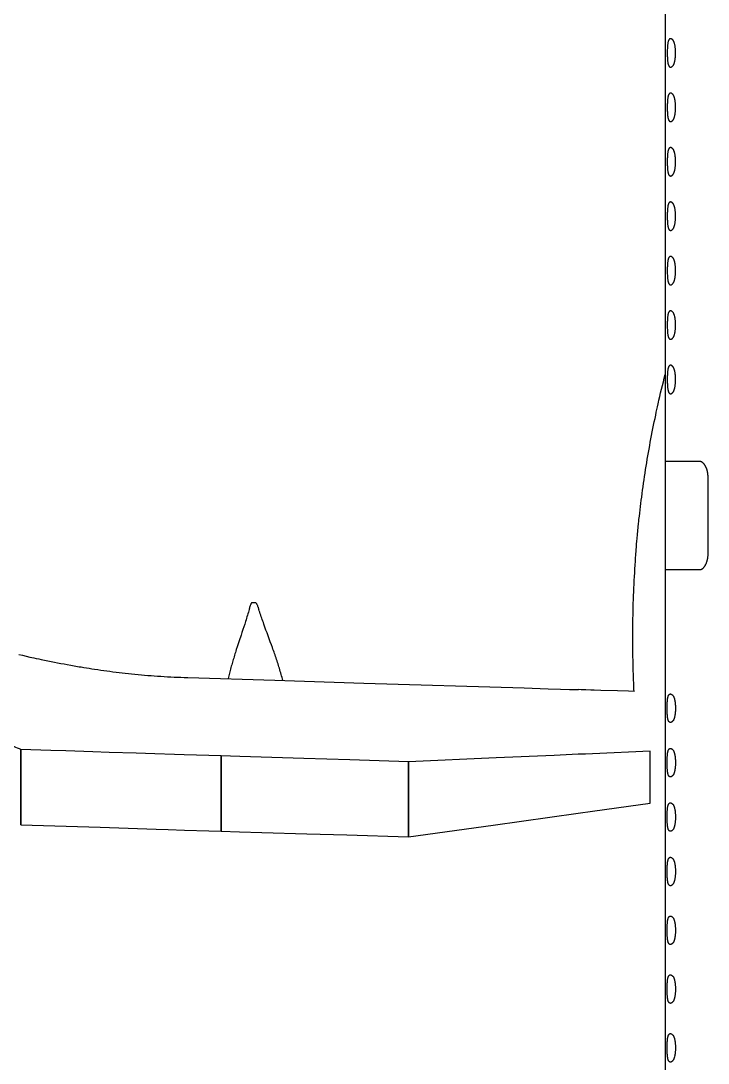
# Model space of a CAD drawing. Header units: millimetres. Extents: x -1718 to 143559, y -78490 to 15626.
# Drawn here: x 100681 to 108699, y -46953 to -34789 of the extents above; entities that cross this region are included whole.
import ezdxf

# ---------------------------------------------------------------- set-up
doc = ezdxf.new("R2010")
doc.units = ezdxf.units.MM
doc.header["$MEASUREMENT"] = 0
doc.layers.get('0').update_dxf_attribs({"linetype": 'CONTINUOUS'})

msp = doc.modelspace()

# ---------------------------------------------------------------- linework, layer by layer
at = {"color": 7, "ltscale": 0.03937}
for p, q in [((108198, -34121), (108198, -61865)), ((108308, -39931), (108198, -39931)), ((108599, -39931), (108308, -39931)), ((108699, -41003), (108699, -40121)), ((108198, -41193), (108308, -41193)), ((108308, -41193), (108599, -41193)), ((103382, -41575), (103413, -41575)), ((103018, -43368), (103018, -44245)), ((103018, -44245), (103018, -43368)), ((105203, -43435), (105203, -44313)), ((105203, -44313), (105203, -43435))]:
    msp.add_line(p, q, dxfattribs=at)
at = {"color": 7, "ltscale": 0.002412}
msp.add_line((103099, -42466), (103098, -42468), dxfattribs=at)
at = {"color": 7, "ltscale": 3.17045e-05}
msp.add_line((103099, -42466), (103099, -42465), dxfattribs=at)
at = {"color": 7, "ltscale": 0.002184}
msp.add_line((100683, -43291), (100683, -43293), dxfattribs=at)
at = {"color": 7, "ltscale": 0.03937}
for points in [[(108308, -35057), (108307, -35053), (108306, -35051), (108305, -35048), (108304, -35044), (108303, -35041), (108302, -35038), (108300, -35034), (108299, -35030), (108297, -35027), (108296, -35026), (108296, -35024), (108295, -35023), (108294, -35021), (108293, -35020), (108292, -35018), (108289, -35015), (108288, -35014), (108287, -35012), (108285, -35011), (108284, -35009), (108282, -35007), (108280, -35005), (108278, -35004), (108277, -35002), (108274, -35001), (108273, -35000), (108272, -35000), (108271, -34999), (108270, -34999), (108269, -34998), (108267, -34997), (108266, -34997), (108264, -34997), (108263, -34997), (108261, -34997), (108259, -34997), (108258, -34997), (108256, -34997), (108255, -34998), (108253, -34999), (108252, -34999), (108250, -35000), (108249, -35002), (108247, -35003), (108246, -35004), (108244, -35006), (108243, -35008), (108242, -35009), (108241, -35010), (108241, -35011), (108240, -35013), (108238, -35016), (108238, -35017), (108237, -35019), (108236, -35021), (108235, -35022), (108234, -35024), (108234, -35026), (108233, -35028), (108232, -35031), (108231, -35035), (108230, -35040), (108230, -35043), (108229, -35046), (108229, -35049), (108228, -35053), (108227, -35060), (108226, -35067), (108225, -35075), (108225, -35082), (108224, -35090), (108224, -35095), (108223, -35101), (108223, -35107), (108223, -35113), (108222, -35126), (108222, -35138), (108222, -35151), (108222, -35163)], [(108319, -35163), (108319, -35154), (108319, -35145), (108319, -35137), (108318, -35128), (108318, -35119), (108317, -35111), (108316, -35103), (108315, -35095), (108314, -35090), (108314, -35087), (108313, -35080), (108312, -35074), (108310, -35068), (108309, -35063), (108308, -35057)], [(108222, -35163), (108222, -35176), (108222, -35189), (108222, -35202), (108223, -35214), (108223, -35220), (108224, -35226), (108224, -35232), (108224, -35238), (108225, -35246), (108226, -35253), (108226, -35260), (108227, -35268), (108228, -35272), (108228, -35275), (108229, -35280), (108230, -35285), (108231, -35289), (108232, -35293), (108233, -35297), (108233, -35299), (108234, -35301), (108235, -35303), (108235, -35304), (108236, -35306), (108237, -35308), (108239, -35311), (108240, -35314), (108242, -35317), (108243, -35318), (108243, -35319), (108245, -35321), (108246, -35322), (108248, -35324), (108249, -35325), (108251, -35326), (108252, -35327), (108253, -35328), (108254, -35328), (108255, -35328), (108256, -35329), (108257, -35329), (108258, -35329), (108259, -35329), (108260, -35330), (108261, -35330), (108262, -35330), (108263, -35330), (108264, -35329), (108265, -35329), (108266, -35329), (108268, -35329), (108269, -35328), (108271, -35327), (108273, -35326), (108274, -35325), (108275, -35325), (108276, -35324), (108279, -35322), (108281, -35320), (108282, -35319), (108284, -35317), (108286, -35315), (108287, -35314), (108288, -35312), (108290, -35311), (108292, -35308), (108293, -35306), (108294, -35304), (108295, -35303), (108296, -35302), (108297, -35300), (108298, -35297), (108300, -35294), (108301, -35290), (108302, -35287), (108304, -35283), (108305, -35280), (108306, -35277), (108306, -35274), (108308, -35269)], [(108308, -35269), (108309, -35263), (108310, -35258), (108312, -35252), (108313, -35245), (108314, -35239), (108314, -35235), (108315, -35231), (108316, -35227), (108316, -35223), (108317, -35214), (108318, -35206), (108318, -35197), (108319, -35189), (108319, -35180), (108319, -35172), (108319, -35163)], [(108308, -35692), (108307, -35689), (108306, -35686), (108305, -35683), (108304, -35680), (108303, -35678), (108303, -35675), (108302, -35673), (108300, -35669), (108299, -35666), (108297, -35662), (108296, -35661), (108296, -35659), (108295, -35658), (108294, -35657), (108293, -35656), (108292, -35653), (108289, -35650), (108288, -35649), (108287, -35647), (108285, -35646), (108284, -35644), (108282, -35642), (108280, -35641), (108278, -35639), (108277, -35638), (108274, -35636), (108273, -35635), (108272, -35635), (108271, -35634), (108270, -35634), (108269, -35633), (108267, -35633), (108266, -35632), (108264, -35632), (108263, -35632), (108261, -35632), (108259, -35632), (108258, -35632), (108256, -35632), (108255, -35633), (108253, -35634), (108252, -35635), (108250, -35636), (108249, -35637), (108247, -35638), (108246, -35639), (108244, -35641), (108243, -35643), (108242, -35644), (108241, -35645), (108240, -35647), (108240, -35648), (108238, -35651), (108237, -35652), (108237, -35654), (108236, -35656), (108235, -35657), (108234, -35659), (108234, -35661), (108233, -35663), (108232, -35667), (108231, -35671), (108230, -35675), (108230, -35678), (108229, -35681), (108229, -35685), (108228, -35688), (108227, -35695), (108226, -35703), (108225, -35710), (108225, -35717), (108224, -35725), (108224, -35730), (108223, -35736), (108223, -35742), (108223, -35749), (108222, -35761), (108222, -35773), (108222, -35786), (108222, -35798)], [(108319, -35798), (108319, -35789), (108319, -35781), (108319, -35772), (108318, -35763), (108318, -35755), (108317, -35746), (108316, -35738), (108315, -35734), (108315, -35730), (108314, -35726), (108314, -35722), (108313, -35716), (108312, -35710), (108310, -35704), (108309, -35698), (108308, -35692)], [(108222, -35798), (108222, -35811), (108222, -35824), (108222, -35837), (108223, -35849), (108223, -35855), (108223, -35861), (108224, -35867), (108224, -35873), (108225, -35881), (108226, -35888), (108226, -35896), (108227, -35903), (108228, -35907), (108228, -35911), (108229, -35915), (108230, -35920), (108231, -35924), (108232, -35928), (108233, -35933), (108233, -35934), (108234, -35936), (108235, -35938), (108235, -35940), (108236, -35942), (108237, -35944), (108238, -35947), (108240, -35949), (108242, -35952), (108243, -35953), (108243, -35954), (108245, -35956), (108246, -35958), (108248, -35959), (108249, -35960), (108251, -35961), (108252, -35962), (108253, -35963), (108254, -35963), (108255, -35964), (108256, -35964), (108257, -35964), (108258, -35964), (108259, -35965), (108260, -35965), (108261, -35965), (108262, -35965), (108263, -35965), (108264, -35965), (108265, -35964), (108266, -35964), (108267, -35964), (108269, -35963), (108271, -35962), (108273, -35962), (108274, -35961), (108275, -35960), (108276, -35959), (108279, -35957), (108281, -35955), (108282, -35954), (108284, -35952), (108286, -35950), (108287, -35949), (108288, -35947), (108290, -35946), (108292, -35943), (108293, -35941), (108294, -35939), (108295, -35938), (108296, -35937), (108297, -35934), (108299, -35930), (108300, -35927), (108302, -35923), (108303, -35921), (108304, -35918), (108304, -35916), (108305, -35913), (108307, -35908), (108308, -35904)], [(108308, -35904), (108309, -35899), (108310, -35893), (108312, -35887), (108313, -35880), (108314, -35874), (108314, -35870), (108315, -35866), (108316, -35862), (108316, -35858), (108317, -35849), (108318, -35841), (108318, -35832), (108319, -35824), (108319, -35815), (108319, -35807), (108319, -35798)], [(108308, -36328), (108307, -36324), (108306, -36321), (108305, -36318), (108304, -36315), (108303, -36311), (108302, -36308), (108300, -36304), (108299, -36301), (108297, -36298), (108296, -36296), (108295, -36295), (108295, -36293), (108294, -36292), (108293, -36290), (108292, -36288), (108289, -36285), (108288, -36284), (108287, -36282), (108285, -36281), (108284, -36280), (108282, -36278), (108280, -36276), (108278, -36274), (108276, -36273), (108274, -36271), (108273, -36271), (108272, -36270), (108271, -36270), (108270, -36269), (108269, -36268), (108267, -36268), (108266, -36267), (108264, -36267), (108263, -36267), (108261, -36267), (108259, -36267), (108258, -36267), (108256, -36268), (108255, -36268), (108253, -36269), (108252, -36270), (108250, -36271), (108249, -36272), (108247, -36273), (108246, -36275), (108244, -36276), (108243, -36278), (108242, -36279), (108241, -36280), (108240, -36282), (108240, -36283), (108238, -36286), (108237, -36287), (108236, -36289), (108236, -36291), (108235, -36293), (108234, -36294), (108234, -36296), (108233, -36298), (108232, -36302), (108231, -36306), (108230, -36310), (108230, -36313), (108229, -36316), (108228, -36320), (108228, -36323), (108227, -36330), (108226, -36338), (108225, -36345), (108225, -36352), (108224, -36360), (108224, -36366), (108223, -36371), (108223, -36378), (108223, -36384), (108222, -36396), (108222, -36408), (108222, -36421), (108222, -36433)], [(108308, -36328), (108307, -36324), (108306, -36321), (108305, -36318), (108304, -36316), (108303, -36313), (108303, -36310), (108302, -36308), (108300, -36304), (108299, -36301), (108297, -36298), (108296, -36296), (108296, -36295), (108295, -36293), (108294, -36292), (108293, -36291), (108292, -36289), (108289, -36285), (108288, -36284), (108287, -36282), (108285, -36281), (108284, -36280), (108282, -36278), (108280, -36276), (108278, -36274), (108277, -36273), (108274, -36271), (108273, -36271), (108272, -36270), (108271, -36270), (108270, -36269), (108269, -36268), (108267, -36268), (108266, -36267), (108264, -36267), (108263, -36267), (108261, -36267), (108259, -36267), (108258, -36267), (108256, -36268), (108255, -36268), (108253, -36269), (108252, -36270), (108250, -36271), (108249, -36272), (108247, -36273), (108246, -36275), (108244, -36276), (108243, -36278), (108242, -36279), (108241, -36280), (108240, -36282), (108240, -36283), (108238, -36286), (108237, -36287), (108237, -36289), (108236, -36291), (108235, -36293), (108234, -36294), (108234, -36296), (108233, -36298), (108232, -36302), (108231, -36306), (108230, -36310), (108230, -36313), (108229, -36316), (108229, -36320), (108228, -36323), (108227, -36330), (108226, -36338), (108225, -36345), (108225, -36352), (108224, -36360), (108224, -36366), (108223, -36371), (108223, -36378), (108223, -36384), (108222, -36396), (108222, -36408), (108222, -36421), (108222, -36433)], [(108319, -36433), (108319, -36425), (108319, -36416), (108319, -36407), (108318, -36399), (108318, -36390), (108317, -36382), (108316, -36373), (108315, -36369), (108315, -36365), (108314, -36361), (108314, -36357), (108313, -36351), (108312, -36345), (108310, -36339), (108309, -36333), (108308, -36327)], [(108319, -36433), (108319, -36425), (108319, -36416), (108319, -36407), (108318, -36399), (108318, -36390), (108317, -36382), (108316, -36373), (108315, -36369), (108315, -36365), (108314, -36361), (108314, -36357), (108313, -36351), (108312, -36345), (108310, -36339), (108309, -36333), (108308, -36328)], [(108222, -36433), (108222, -36446), (108222, -36459), (108222, -36472), (108223, -36484), (108223, -36491), (108223, -36497), (108224, -36503), (108224, -36508), (108225, -36516), (108225, -36524), (108226, -36531), (108227, -36539), (108228, -36542), (108228, -36546), (108229, -36551), (108230, -36555), (108231, -36559), (108232, -36564), (108233, -36568), (108233, -36570), (108234, -36571), (108235, -36573), (108235, -36575), (108236, -36577), (108237, -36579), (108238, -36582), (108240, -36585), (108242, -36587), (108242, -36588), (108243, -36589), (108245, -36591), (108246, -36593), (108248, -36594), (108249, -36595), (108251, -36597), (108252, -36598), (108253, -36598), (108254, -36598), (108255, -36599), (108256, -36599), (108257, -36599), (108258, -36600), (108259, -36600), (108260, -36600), (108261, -36600), (108262, -36600), (108263, -36600), (108264, -36600), (108265, -36600), (108266, -36599), (108267, -36599), (108269, -36598), (108271, -36598), (108272, -36597), (108274, -36596), (108275, -36595), (108276, -36594), (108278, -36593), (108281, -36591), (108282, -36589), (108284, -36587), (108286, -36585), (108287, -36584), (108288, -36583), (108290, -36581), (108291, -36579), (108292, -36577), (108293, -36576), (108294, -36575), (108295, -36573), (108296, -36572), (108297, -36569), (108299, -36566), (108300, -36562), (108302, -36558), (108303, -36556), (108303, -36554), (108304, -36551), (108305, -36548), (108307, -36543), (108308, -36539)], [(108222, -36433), (108222, -36446), (108222, -36459), (108222, -36472), (108223, -36484), (108223, -36491), (108223, -36497), (108224, -36503), (108224, -36508), (108225, -36516), (108226, -36524), (108226, -36531), (108227, -36538), (108228, -36542), (108228, -36546), (108229, -36551), (108230, -36555), (108231, -36559), (108232, -36564), (108233, -36568), (108233, -36570), (108234, -36571), (108235, -36573), (108235, -36575), (108236, -36577), (108237, -36579), (108238, -36582), (108240, -36585), (108242, -36587), (108243, -36588), (108243, -36589), (108245, -36591), (108246, -36593), (108248, -36594), (108249, -36595), (108251, -36597), (108252, -36598), (108253, -36598), (108254, -36598), (108255, -36599), (108256, -36599), (108257, -36599), (108258, -36600), (108259, -36600), (108260, -36600), (108261, -36600), (108262, -36600), (108263, -36600), (108264, -36600), (108265, -36600), (108266, -36599), (108267, -36599), (108269, -36598), (108271, -36598), (108273, -36597), (108274, -36596), (108275, -36595), (108276, -36594), (108279, -36593), (108281, -36591), (108282, -36589), (108284, -36587), (108286, -36585), (108287, -36584), (108288, -36583), (108290, -36581), (108292, -36578), (108293, -36576), (108294, -36575), (108295, -36573), (108296, -36572), (108297, -36569), (108299, -36566), (108300, -36562), (108302, -36558), (108303, -36556), (108304, -36554), (108304, -36551), (108305, -36548), (108307, -36543), (108308, -36539)], [(108308, -36539), (108309, -36534), (108310, -36528), (108312, -36522), (108313, -36515), (108314, -36509), (108314, -36505), (108315, -36501), (108316, -36497), (108316, -36493), (108317, -36484), (108318, -36476), (108318, -36467), (108319, -36459), (108319, -36450), (108319, -36442), (108319, -36433)], [(108308, -36539), (108309, -36534), (108310, -36528), (108312, -36522), (108313, -36516), (108314, -36509), (108314, -36505), (108315, -36501), (108316, -36497), (108316, -36493), (108317, -36484), (108318, -36476), (108318, -36468), (108319, -36459), (108319, -36451), (108319, -36442), (108319, -36433)], [(108308, -36963), (108307, -36959), (108306, -36956), (108305, -36953), (108304, -36951), (108303, -36948), (108303, -36946), (108302, -36943), (108300, -36940), (108299, -36936), (108297, -36933), (108296, -36931), (108296, -36930), (108295, -36928), (108294, -36927), (108293, -36926), (108292, -36924), (108289, -36921), (108288, -36919), (108287, -36918), (108285, -36916), (108284, -36915), (108282, -36913), (108280, -36911), (108278, -36909), (108277, -36908), (108274, -36906), (108273, -36906), (108272, -36905), (108271, -36905), (108270, -36904), (108269, -36904), (108267, -36903), (108266, -36903), (108264, -36902), (108263, -36902), (108261, -36902), (108259, -36902), (108258, -36902), (108256, -36903), (108255, -36903), (108253, -36904), (108252, -36905), (108250, -36906), (108249, -36907), (108247, -36908), (108246, -36910), (108244, -36911), (108243, -36913), (108242, -36914), (108241, -36916), (108240, -36917), (108240, -36918), (108238, -36921), (108237, -36922), (108237, -36924), (108236, -36926), (108235, -36928), (108234, -36930), (108234, -36931), (108233, -36933), (108232, -36937), (108231, -36941), (108230, -36945), (108230, -36948), (108229, -36951), (108229, -36955), (108228, -36958), (108227, -36966), (108226, -36973), (108225, -36980), (108225, -36988), (108224, -36995), (108224, -37001), (108223, -37007), (108223, -37013), (108223, -37019), (108222, -37031), (108222, -37044), (108222, -37056), (108222, -37069)], [(108319, -37069), (108319, -37060), (108319, -37051), (108319, -37042), (108318, -37034), (108318, -37025), (108317, -37017), (108316, -37008), (108315, -37004), (108315, -37000), (108314, -36996), (108314, -36992), (108313, -36986), (108312, -36980), (108310, -36974), (108309, -36968), (108308, -36963)], [(108222, -37069), (108222, -37082), (108222, -37094), (108222, -37107), (108223, -37120), (108223, -37126), (108223, -37132), (108224, -37138), (108224, -37144), (108225, -37151), (108226, -37159), (108226, -37166), (108227, -37174), (108228, -37177), (108228, -37181), (108229, -37186), (108230, -37190), (108231, -37194), (108232, -37199), (108233, -37203), (108233, -37205), (108234, -37207), (108235, -37208), (108235, -37210), (108236, -37212), (108237, -37214), (108238, -37217), (108240, -37220), (108242, -37222), (108243, -37223), (108243, -37225), (108245, -37226), (108246, -37228), (108248, -37229), (108249, -37231), (108251, -37232), (108252, -37233), (108253, -37233), (108254, -37234), (108255, -37234), (108256, -37234), (108257, -37235), (108258, -37235), (108259, -37235), (108260, -37235), (108261, -37235), (108262, -37235), (108263, -37235), (108264, -37235), (108265, -37235), (108266, -37235), (108267, -37234), (108269, -37234), (108271, -37233), (108273, -37232), (108274, -37231), (108275, -37230), (108276, -37229), (108279, -37228), (108281, -37226), (108282, -37224), (108284, -37222), (108286, -37221), (108287, -37219), (108288, -37218), (108290, -37216), (108292, -37213), (108293, -37211), (108294, -37210), (108295, -37208), (108296, -37207), (108297, -37204), (108299, -37201), (108300, -37197), (108302, -37194), (108303, -37191), (108304, -37189), (108304, -37186), (108305, -37183), (108307, -37178), (108308, -37174)], [(108308, -37175), (108309, -37169), (108310, -37163), (108312, -37157), (108313, -37151), (108314, -37144), (108314, -37140), (108315, -37136), (108316, -37132), (108316, -37128), (108317, -37119), (108318, -37111), (108318, -37103), (108319, -37094), (108319, -37086), (108319, -37077), (108319, -37069)], [(108308, -37598), (108307, -37594), (108306, -37591), (108305, -37589), (108304, -37586), (108303, -37583), (108303, -37581), (108302, -37578), (108300, -37575), (108299, -37571), (108297, -37568), (108296, -37566), (108296, -37565), (108295, -37564), (108294, -37562), (108293, -37561), (108292, -37559), (108289, -37556), (108288, -37554), (108287, -37553), (108285, -37551), (108284, -37550), (108282, -37548), (108280, -37546), (108278, -37545), (108277, -37543), (108274, -37542), (108273, -37541), (108272, -37540), (108271, -37540), (108270, -37539), (108269, -37539), (108267, -37538), (108266, -37538), (108264, -37537), (108263, -37537), (108261, -37537), (108259, -37537), (108258, -37538), (108256, -37538), (108255, -37539), (108253, -37539), (108252, -37540), (108250, -37541), (108249, -37542), (108247, -37544), (108246, -37545), (108244, -37547), (108243, -37548), (108242, -37550), (108241, -37551), (108240, -37552), (108240, -37553), (108238, -37556), (108237, -37557), (108237, -37559), (108236, -37561), (108235, -37563), (108234, -37565), (108234, -37567), (108233, -37568), (108232, -37572), (108231, -37576), (108230, -37581), (108230, -37584), (108229, -37587), (108229, -37590), (108228, -37594), (108227, -37601), (108226, -37608), (108225, -37615), (108225, -37623), (108224, -37630), (108224, -37636), (108223, -37642), (108223, -37648), (108223, -37654), (108222, -37666), (108222, -37679), (108222, -37691), (108222, -37704)], [(108222, -37704), (108222, -37717), (108222, -37730), (108222, -37742), (108223, -37755), (108223, -37761), (108223, -37767), (108224, -37773), (108224, -37779), (108225, -37786), (108226, -37794), (108226, -37801), (108227, -37809), (108228, -37813), (108228, -37816), (108229, -37821), (108230, -37825), (108231, -37830), (108232, -37834), (108233, -37838), (108233, -37840), (108234, -37842), (108235, -37843), (108235, -37845), (108236, -37847), (108237, -37849), (108238, -37852), (108240, -37855), (108242, -37857), (108243, -37859), (108243, -37860), (108245, -37861), (108246, -37863), (108248, -37865), (108249, -37866), (108251, -37867), (108252, -37868), (108253, -37868), (108254, -37869), (108255, -37869), (108256, -37869), (108257, -37870), (108258, -37870), (108259, -37870), (108260, -37870), (108261, -37870), (108262, -37870), (108263, -37870), (108264, -37870), (108265, -37870), (108266, -37870), (108267, -37869), (108269, -37869), (108271, -37868), (108273, -37867), (108274, -37866), (108275, -37865), (108276, -37865), (108279, -37863), (108281, -37861), (108282, -37859), (108284, -37858), (108286, -37856), (108287, -37854), (108288, -37853), (108290, -37851), (108292, -37848), (108293, -37847), (108294, -37845), (108295, -37844), (108296, -37842), (108297, -37839), (108299, -37836), (108300, -37833), (108302, -37829), (108303, -37826), (108304, -37824), (108304, -37821), (108305, -37819), (108307, -37813), (108308, -37810)], [(108319, -37704), (108319, -37695), (108319, -37686), (108319, -37678), (108318, -37669), (108318, -37660), (108317, -37652), (108316, -37644), (108315, -37639), (108315, -37635), (108314, -37631), (108314, -37627), (108313, -37621), (108312, -37615), (108310, -37609), (108309, -37603), (108308, -37598)], [(108308, -37810), (108309, -37804), (108310, -37798), (108312, -37792), (108313, -37786), (108314, -37780), (108314, -37776), (108315, -37771), (108316, -37767), (108316, -37763), (108317, -37755), (108318, -37746), (108318, -37738), (108319, -37729), (108319, -37721), (108319, -37712), (108319, -37704)], [(108308, -38233), (108307, -38229), (108306, -38226), (108305, -38224), (108304, -38221), (108303, -38219), (108303, -38216), (108302, -38214), (108300, -38210), (108299, -38206), (108297, -38203), (108296, -38202), (108296, -38200), (108295, -38199), (108294, -38197), (108293, -38196), (108292, -38194), (108289, -38191), (108288, -38189), (108287, -38188), (108285, -38186), (108284, -38185), (108282, -38183), (108280, -38181), (108278, -38180), (108277, -38178), (108274, -38177), (108273, -38176), (108272, -38176), (108271, -38175), (108270, -38175), (108269, -38174), (108267, -38173), (108266, -38173), (108264, -38173), (108263, -38172), (108261, -38172), (108259, -38173), (108258, -38173), (108256, -38173), (108255, -38174), (108253, -38174), (108252, -38175), (108250, -38176), (108249, -38177), (108247, -38179), (108246, -38180), (108244, -38182), (108243, -38184), (108242, -38185), (108241, -38186), (108240, -38187), (108240, -38189), (108238, -38192), (108237, -38193), (108237, -38195), (108236, -38196), (108235, -38198), (108234, -38200), (108234, -38202), (108233, -38203), (108232, -38207), (108231, -38211), (108230, -38216), (108230, -38219), (108229, -38222), (108229, -38225), (108228, -38229), (108227, -38236), (108226, -38243), (108225, -38251), (108225, -38258), (108224, -38266), (108224, -38271), (108223, -38277), (108223, -38283), (108223, -38289), (108222, -38301), (108222, -38314), (108222, -38326), (108222, -38339)], [(108319, -38339), (108319, -38330), (108319, -38321), (108319, -38313), (108318, -38304), (108318, -38296), (108317, -38287), (108316, -38279), (108315, -38275), (108315, -38270), (108314, -38266), (108314, -38263), (108313, -38256), (108312, -38250), (108310, -38244), (108309, -38239), (108308, -38233)], [(108222, -38339), (108222, -38352), (108222, -38365), (108222, -38377), (108223, -38390), (108223, -38396), (108223, -38402), (108224, -38408), (108224, -38414), (108225, -38422), (108226, -38429), (108226, -38436), (108227, -38444), (108228, -38448), (108228, -38451), (108229, -38456), (108230, -38460), (108231, -38465), (108232, -38469), (108233, -38473), (108233, -38475), (108234, -38477), (108235, -38479), (108235, -38480), (108236, -38482), (108237, -38484), (108238, -38487), (108240, -38490), (108242, -38493), (108243, -38494), (108243, -38495), (108245, -38497), (108246, -38498), (108248, -38500), (108249, -38501), (108251, -38502), (108252, -38503), (108253, -38504), (108254, -38504), (108255, -38504), (108256, -38505), (108257, -38505), (108258, -38505), (108259, -38505), (108260, -38505), (108261, -38506), (108262, -38505), (108263, -38505), (108264, -38505), (108265, -38505), (108266, -38505), (108267, -38504), (108269, -38504), (108271, -38503), (108273, -38502), (108274, -38501), (108275, -38501), (108276, -38500), (108279, -38498), (108281, -38496), (108282, -38495), (108284, -38493), (108286, -38491), (108287, -38490), (108288, -38488), (108290, -38486), (108292, -38484), (108293, -38482), (108294, -38480), (108295, -38479), (108296, -38477), (108297, -38474), (108299, -38471), (108300, -38468), (108302, -38464), (108303, -38462), (108304, -38459), (108304, -38456), (108305, -38454), (108307, -38448), (108308, -38445)], [(108308, -38445), (108309, -38439), (108310, -38433), (108312, -38427), (108313, -38421), (108314, -38415), (108314, -38411), (108315, -38407), (108316, -38402), (108316, -38398), (108317, -38390), (108318, -38381), (108318, -38373), (108319, -38365), (108319, -38356), (108319, -38348), (108319, -38339)], [(107835, -42614), (107833, -42589), (107832, -42564), (107831, -42539), (107831, -42515), (107829, -42482), (107828, -42449), (107827, -42415), (107826, -42374), (107825, -42333), (107824, -42292), (107823, -42250), (107822, -42209), (107822, -42168), (107821, -42123), (107821, -42078), (107821, -42034), (107821, -41989), (107821, -41944), (107821, -41900), (107821, -41855), (107822, -41810), (107822, -41766), (107823, -41721), (107824, -41676), (107825, -41631), (107826, -41587), (107828, -41542), (107829, -41497), (107831, -41453), (107833, -41408), (107835, -41364), (107837, -41319), (107839, -41274), (107842, -41230), (107844, -41185), (107847, -41140), (107850, -41096), (107853, -41051), (107855, -41029), (107856, -41006), (107858, -40984), (107860, -40962), (107862, -40928), (107865, -40895), (107868, -40862), (107871, -40828), (107875, -40784), (107879, -40740), (107883, -40696), (107888, -40653), (107890, -40631), (107892, -40609), (107897, -40571), (107901, -40534), (107905, -40496), (107910, -40458), (107914, -40421), (107919, -40383), (107924, -40346), (107929, -40306), (107934, -40266), (107940, -40226), (107945, -40186), (107951, -40146), (107957, -40106), (107963, -40066), (107970, -40026), (107976, -39986), (107982, -39946), (107989, -39906), (107996, -39866), (108003, -39826), (108010, -39786), (108017, -39746), (108024, -39707), (108032, -39667), (108039, -39627), (108047, -39587), (108055, -39548), (108063, -39508), (108071, -39468), (108079, -39429), (108087, -39389), (108094, -39357), (108101, -39325), (108108, -39292), (108116, -39260), (108121, -39238), (108125, -39217), (108135, -39174), (108145, -39131), (108156, -39088), (108166, -39045), (108177, -39002), (108187, -38959), (108198, -38917)], [(108308, -38868), (108307, -38864), (108306, -38862), (108305, -38859), (108304, -38856), (108303, -38854), (108303, -38851), (108302, -38849), (108300, -38845), (108299, -38842), (108297, -38838), (108296, -38837), (108296, -38835), (108295, -38834), (108294, -38833), (108293, -38831), (108292, -38829), (108289, -38826), (108288, -38825), (108287, -38823), (108285, -38822), (108284, -38820), (108282, -38818), (108280, -38817), (108278, -38815), (108277, -38813), (108274, -38812), (108273, -38811), (108272, -38811), (108271, -38810), (108270, -38810), (108269, -38809), (108267, -38809), (108266, -38808), (108264, -38808), (108263, -38808), (108261, -38808), (108259, -38808), (108258, -38808), (108256, -38808), (108255, -38809), (108253, -38810), (108252, -38810), (108250, -38811), (108249, -38813), (108247, -38814), (108246, -38815), (108244, -38817), (108243, -38819), (108242, -38820), (108241, -38821), (108240, -38822), (108240, -38824), (108238, -38827), (108237, -38828), (108237, -38830), (108236, -38832), (108235, -38833), (108234, -38835), (108234, -38837), (108233, -38839), (108232, -38842), (108231, -38847), (108230, -38851), (108230, -38854), (108229, -38857), (108229, -38860), (108228, -38864), (108227, -38871), (108226, -38879), (108225, -38886), (108225, -38893), (108224, -38901), (108224, -38906), (108223, -38912), (108223, -38918), (108223, -38924), (108222, -38937), (108222, -38949), (108222, -38962), (108222, -38974)], [(108319, -38974), (108319, -38965), (108319, -38957), (108319, -38948), (108318, -38939), (108318, -38931), (108317, -38922), (108316, -38914), (108315, -38910), (108315, -38906), (108314, -38902), (108314, -38898), (108313, -38891), (108312, -38885), (108310, -38879), (108309, -38874), (108308, -38868)], [(108222, -38974), (108222, -38987), (108222, -39000), (108222, -39013), (108223, -39025), (108223, -39031), (108223, -39037), (108224, -39043), (108224, -39049), (108225, -39057), (108226, -39064), (108226, -39071), (108227, -39079), (108228, -39083), (108228, -39087), (108229, -39091), (108230, -39096), (108231, -39100), (108232, -39104), (108233, -39108), (108233, -39110), (108234, -39112), (108235, -39114), (108235, -39115), (108236, -39118), (108237, -39119), (108238, -39122), (108240, -39125), (108242, -39128), (108243, -39129), (108243, -39130), (108245, -39132), (108246, -39133), (108248, -39135), (108249, -39136), (108251, -39137), (108252, -39138), (108253, -39139), (108254, -39139), (108255, -39139), (108256, -39140), (108257, -39140), (108258, -39140), (108259, -39141), (108260, -39141), (108261, -39141), (108262, -39141), (108263, -39141), (108264, -39140), (108265, -39140), (108266, -39140), (108267, -39140), (108269, -39139), (108271, -39138), (108273, -39137), (108274, -39136), (108275, -39136), (108276, -39135), (108279, -39133), (108281, -39131), (108282, -39130), (108284, -39128), (108286, -39126), (108287, -39125), (108288, -39123), (108290, -39122), (108292, -39119), (108293, -39117), (108294, -39115), (108295, -39114), (108296, -39113), (108297, -39110), (108299, -39106), (108300, -39103), (108302, -39099), (108303, -39097), (108304, -39094), (108304, -39092), (108305, -39089), (108307, -39083), (108308, -39080)], [(108308, -39080), (108309, -39074), (108310, -39069), (108312, -39062), (108313, -39056), (108314, -39050), (108314, -39046), (108315, -39042), (108316, -39038), (108316, -39033), (108317, -39025), (108318, -39017), (108318, -39008), (108319, -39000), (108319, -38991), (108319, -38983), (108319, -38974)], [(108699, -40121), (108699, -40117), (108699, -40112), (108698, -40108), (108698, -40103), (108698, -40099), (108698, -40095), (108697, -40090), (108697, -40086), (108696, -40081), (108696, -40077), (108695, -40073), (108695, -40069), (108694, -40065), (108693, -40060), (108692, -40056), (108692, -40052), (108691, -40048), (108690, -40045), (108689, -40041), (108688, -40037), (108687, -40033), (108686, -40030), (108685, -40026), (108684, -40022), (108682, -40018), (108680, -40013), (108679, -40009), (108677, -40005), (108675, -40001), (108673, -39997), (108672, -39993), (108670, -39989), (108668, -39986), (108666, -39983), (108665, -39980), (108663, -39978), (108662, -39975), (108660, -39972), (108658, -39969), (108656, -39966), (108653, -39963), (108651, -39960), (108648, -39957), (108646, -39955), (108644, -39953), (108642, -39950), (108639, -39948), (108637, -39946), (108635, -39945), (108633, -39943), (108630, -39941), (108628, -39940), (108626, -39939), (108624, -39937), (108621, -39936), (108619, -39935), (108617, -39934), (108615, -39934), (108612, -39933), (108610, -39932), (108608, -39932), (108606, -39931), (108603, -39931), (108601, -39931), (108599, -39931)], [(108599, -41193), (108601, -41193), (108602, -41193), (108604, -41193), (108607, -41193), (108609, -41192), (108611, -41192), (108613, -41191), (108616, -41190), (108618, -41190), (108620, -41189), (108622, -41188), (108625, -41186), (108627, -41185), (108629, -41184), (108632, -41182), (108634, -41181), (108636, -41179), (108638, -41177), (108641, -41175), (108643, -41173), (108645, -41171), (108647, -41168), (108650, -41166), (108652, -41163), (108654, -41161), (108656, -41158), (108658, -41155), (108660, -41152), (108662, -41148), (108664, -41145), (108667, -41142), (108668, -41138), (108670, -41134), (108672, -41130), (108674, -41126), (108676, -41122), (108678, -41118), (108680, -41113), (108681, -41109), (108683, -41104), (108685, -41099), (108686, -41094), (108688, -41089), (108689, -41084), (108690, -41079), (108692, -41074), (108693, -41068), (108694, -41062), (108695, -41057), (108696, -41051), (108696, -41045), (108697, -41039), (108698, -41033), (108698, -41027), (108698, -41021), (108699, -41015), (108699, -41009), (108699, -41003)], [(103374, -41580), (103373, -41581), (103372, -41582), (103371, -41584), (103370, -41585), (103369, -41587), (103368, -41589), (103367, -41590), (103366, -41592), (103364, -41596), (103363, -41600), (103361, -41605), (103358, -41610), (103356, -41617), (103354, -41622), (103352, -41627), (103350, -41633), (103349, -41636), (103348, -41640), (103348, -41643), (103347, -41647), (103346, -41652), (103345, -41656), (103345, -41657)], [(103374, -41580), (103375, -41579), (103376, -41578), (103377, -41577), (103377, -41577), (103378, -41576), (103379, -41576), (103380, -41575), (103381, -41575), (103382, -41575)], [(103413, -41575), (103415, -41575), (103416, -41575), (103417, -41576), (103418, -41577), (103419, -41577), (103420, -41578), (103421, -41579), (103422, -41579), (103423, -41580), (103424, -41582), (103426, -41583), (103427, -41585), (103428, -41587), (103429, -41588), (103430, -41590), (103431, -41592), (103432, -41594), (103434, -41597), (103435, -41601), (103437, -41605), (103440, -41612), (103443, -41619), (103446, -41626), (103448, -41633), (103451, -41640), (103453, -41648), (103454, -41651), (103456, -41657)], [(103345, -41657), (103340, -41674), (103335, -41691), (103330, -41708), (103325, -41726), (103319, -41743), (103314, -41761), (103308, -41779), (103303, -41797), (103298, -41813), (103293, -41829), (103282, -41861), (103272, -41893), (103261, -41926), (103250, -41959), (103228, -42026), (103217, -42059), (103206, -42093), (103195, -42126), (103190, -42143), (103185, -42160), (103179, -42177), (103174, -42193), (103169, -42209), (103164, -42225), (103160, -42241), (103155, -42257), (103150, -42273), (103145, -42289), (103141, -42305), (103136, -42321), (103132, -42337), (103127, -42353), (103123, -42369), (103119, -42385), (103115, -42402), (103111, -42418), (103106, -42434), (103103, -42450), (103099, -42465)], [(103737, -42487), (103732, -42469), (103728, -42451), (103723, -42434), (103718, -42416), (103713, -42398), (103708, -42381), (103703, -42363), (103698, -42345), (103692, -42328), (103687, -42311), (103682, -42293), (103676, -42276), (103670, -42258), (103664, -42241), (103659, -42224), (103653, -42206), (103647, -42189), (103641, -42172), (103635, -42155), (103628, -42138), (103622, -42120), (103616, -42103), (103604, -42069), (103591, -42035), (103578, -42000), (103566, -41966), (103553, -41932), (103541, -41898), (103528, -41863), (103516, -41829), (103510, -41812), (103504, -41795), (103498, -41777), (103491, -41760), (103486, -41743), (103480, -41726), (103474, -41709), (103468, -41691), (103462, -41674), (103456, -41657)], [(100657, -42183), (100701, -42193), (100745, -42203), (100788, -42213), (100810, -42218), (100832, -42223), (100861, -42229), (100890, -42235), (100919, -42241), (100957, -42249), (100996, -42257), (101034, -42265), (101072, -42273), (101110, -42280), (101148, -42287), (101185, -42294), (101223, -42301), (101263, -42309), (101303, -42316), (101343, -42323), (101363, -42326), (101383, -42329), (101415, -42335), (101447, -42340), (101479, -42345), (101511, -42350), (101542, -42355), (101578, -42360), (101614, -42365), (101650, -42370), (101685, -42375), (101721, -42380), (101756, -42384), (101792, -42389), (101828, -42393), (101863, -42397), (101899, -42401), (101936, -42405), (101974, -42409), (102012, -42413), (102049, -42417), (102087, -42420), (102125, -42424), (102162, -42427), (102200, -42430), (102238, -42433), (102276, -42435), (102313, -42438), (102352, -42440), (102392, -42443), (102431, -42445), (102470, -42447), (102509, -42449), (102549, -42450), (102588, -42452), (102628, -42453)], [(102628, -42453), (103646, -42485), (104681, -42517), (106552, -42574), (106740, -42580), (106834, -42583), (106975, -42588), (107081, -42591), (107187, -42594)], [(107835, -42614), (107770, -42612), (107641, -42608), (107447, -42602), (107370, -42600), (107331, -42598), (107274, -42597), (107245, -42596), (107216, -42595), (107187, -42594)], [(108220, -42811), (108220, -42800), (108220, -42786), (108220, -42773), (108221, -42767), (108221, -42760), (108221, -42750), (108222, -42740), (108223, -42730), (108224, -42721), (108224, -42716), (108224, -42712), (108225, -42705), (108226, -42701), (108226, -42697), (108227, -42693), (108228, -42689), (108229, -42685), (108230, -42680), (108231, -42676), (108231, -42674), (108232, -42673), (108233, -42671), (108234, -42668), (108234, -42666), (108235, -42665), (108237, -42662), (108238, -42660), (108239, -42657), (108241, -42655), (108242, -42654), (108243, -42653), (108244, -42652), (108245, -42651), (108246, -42650), (108247, -42648), (108249, -42647), (108250, -42647), (108252, -42646), (108253, -42645), (108254, -42645), (108256, -42644), (108257, -42644), (108259, -42644), (108260, -42644), (108261, -42644), (108262, -42644), (108263, -42644), (108263, -42645), (108265, -42645), (108267, -42646), (108268, -42646), (108269, -42647), (108270, -42647), (108271, -42648), (108273, -42649), (108275, -42650), (108277, -42652), (108279, -42654), (108280, -42655), (108282, -42656), (108283, -42657), (108284, -42659), (108287, -42662), (108289, -42665), (108290, -42666), (108291, -42668), (108293, -42670), (108294, -42672), (108296, -42675), (108297, -42678), (108299, -42681), (108300, -42685), (108301, -42689), (108302, -42691), (108303, -42694), (108304, -42696), (108305, -42699), (108306, -42705), (108308, -42711)], [(108308, -42911), (108307, -42914), (108306, -42917), (108305, -42921), (108304, -42925), (108303, -42929), (108301, -42933), (108300, -42937), (108298, -42941), (108297, -42944), (108296, -42946), (108295, -42948), (108294, -42950), (108293, -42952), (108291, -42953), (108290, -42955), (108290, -42956), (108287, -42959), (108285, -42962), (108282, -42965), (108281, -42966), (108280, -42967), (108278, -42969), (108276, -42970), (108274, -42972), (108272, -42973), (108270, -42974), (108269, -42975), (108268, -42975), (108267, -42975), (108266, -42976), (108265, -42976), (108264, -42977), (108262, -42977), (108261, -42977), (108259, -42977), (108258, -42977), (108256, -42977), (108255, -42977), (108253, -42976), (108252, -42975), (108250, -42975), (108249, -42974), (108247, -42973), (108246, -42971), (108244, -42970), (108243, -42969), (108242, -42968), (108241, -42967), (108240, -42965), (108240, -42964), (108239, -42963), (108237, -42961), (108236, -42959), (108235, -42956), (108234, -42955), (108233, -42953), (108233, -42951), (108232, -42949), (108231, -42946), (108231, -42944), (108230, -42942), (108229, -42938), (108228, -42933), (108227, -42929), (108227, -42924), (108226, -42921), (108225, -42917), (108224, -42909), (108224, -42905), (108224, -42900), (108223, -42891), (108222, -42881), (108221, -42872), (108221, -42861), (108221, -42855), (108220, -42849), (108220, -42835), (108220, -42822), (108220, -42811)], [(108308, -42711), (108309, -42717), (108310, -42723), (108311, -42729), (108312, -42732), (108313, -42736), (108314, -42744), (108315, -42752), (108316, -42760), (108316, -42768), (108317, -42777), (108317, -42785), (108318, -42794), (108318, -42802), (108318, -42811)], [(108318, -42811), (108318, -42820), (108318, -42828), (108317, -42837), (108317, -42846), (108316, -42855), (108315, -42863), (108315, -42867), (108314, -42872), (108314, -42877), (108313, -42883), (108312, -42888), (108311, -42892), (108311, -42896), (108310, -42900), (108309, -42905), (108308, -42910)], [(100683, -43291), (100683, -43509), (100682, -43852), (100681, -44170)], [(100681, -44170), (100682, -43816), (100683, -43479), (100683, -43291)], [(102588, -43355), (102473, -43351), (102244, -43344), (102026, -43337), (101710, -43326), (101520, -43320), (101205, -43309), (101031, -43303), (100683, -43291)], [(108220, -43446), (108220, -43435), (108220, -43422), (108220, -43408), (108221, -43402), (108221, -43395), (108221, -43385), (108222, -43375), (108223, -43366), (108224, -43356), (108224, -43352), (108224, -43347), (108225, -43340), (108226, -43336), (108226, -43333), (108227, -43328), (108228, -43324), (108229, -43320), (108230, -43315), (108231, -43311), (108231, -43310), (108232, -43308), (108233, -43306), (108234, -43303), (108234, -43302), (108235, -43300), (108237, -43297), (108238, -43295), (108239, -43293), (108241, -43290), (108242, -43289), (108243, -43288), (108244, -43287), (108245, -43286), (108246, -43285), (108247, -43284), (108249, -43283), (108250, -43282), (108252, -43281), (108253, -43280), (108254, -43280), (108256, -43280), (108257, -43279), (108259, -43279), (108260, -43279), (108261, -43279), (108262, -43279), (108263, -43280), (108263, -43280), (108265, -43280), (108267, -43281), (108268, -43281), (108269, -43282), (108270, -43282), (108271, -43283), (108273, -43284), (108275, -43285), (108277, -43287), (108279, -43289), (108280, -43290), (108282, -43291), (108283, -43293), (108284, -43294), (108287, -43297), (108289, -43300), (108290, -43301), (108291, -43303), (108293, -43305), (108294, -43307), (108296, -43310), (108297, -43313), (108299, -43316), (108300, -43320), (108301, -43324), (108302, -43326), (108303, -43329), (108304, -43331), (108305, -43334), (108306, -43340), (108308, -43346)], [(103018, -43368), (102875, -43364), (102588, -43355)], [(105203, -43435), (104520, -43414), (103983, -43398), (103486, -43383), (103237, -43375), (103018, -43368)], [(107183, -43348), (106904, -43361), (106227, -43390), (105203, -43435)], [(108023, -43312), (107771, -43323), (107603, -43330), (107351, -43341), (107267, -43345), (107183, -43348)], [(108023, -43919), (108023, -43555), (108023, -43312)], [(108308, -43346), (108309, -43352), (108310, -43358), (108311, -43364), (108312, -43367), (108313, -43371), (108314, -43379), (108315, -43387), (108316, -43395), (108316, -43403), (108317, -43412), (108317, -43420), (108318, -43429), (108318, -43437), (108318, -43446)], [(108308, -43546), (108307, -43549), (108306, -43552), (108305, -43556), (108304, -43560), (108303, -43564), (108301, -43568), (108300, -43572), (108298, -43576), (108297, -43579), (108296, -43581), (108295, -43583), (108294, -43585), (108293, -43587), (108291, -43589), (108290, -43590), (108290, -43591), (108287, -43594), (108285, -43597), (108282, -43600), (108281, -43601), (108280, -43602), (108278, -43604), (108276, -43605), (108274, -43607), (108272, -43608), (108270, -43609), (108269, -43610), (108268, -43610), (108267, -43611), (108266, -43611), (108265, -43611), (108264, -43612), (108262, -43612), (108261, -43612), (108259, -43612), (108258, -43612), (108256, -43612), (108255, -43612), (108253, -43611), (108252, -43611), (108250, -43610), (108249, -43609), (108247, -43608), (108246, -43607), (108244, -43605), (108243, -43604), (108242, -43603), (108241, -43602), (108240, -43601), (108240, -43599), (108239, -43598), (108237, -43596), (108236, -43594), (108235, -43591), (108234, -43590), (108233, -43588), (108233, -43586), (108232, -43584), (108231, -43581), (108231, -43579), (108230, -43577), (108229, -43573), (108228, -43569), (108227, -43564), (108227, -43560), (108226, -43556), (108225, -43552), (108224, -43544), (108224, -43540), (108224, -43536), (108223, -43526), (108222, -43517), (108221, -43507), (108221, -43497), (108221, -43490), (108220, -43484), (108220, -43471), (108220, -43457), (108220, -43446)], [(108318, -43446), (108318, -43455), (108318, -43464), (108317, -43472), (108317, -43481), (108316, -43490), (108315, -43498), (108315, -43503), (108314, -43507), (108314, -43512), (108313, -43518), (108312, -43523), (108311, -43527), (108311, -43531), (108310, -43536), (108309, -43540), (108308, -43545)], [(107183, -44036), (107351, -44013), (107771, -43954), (108023, -43919)], [(108220, -44081), (108220, -44070), (108220, -44057), (108220, -44044), (108221, -44037), (108221, -44031), (108221, -44020), (108222, -44010), (108223, -44001), (108224, -43991), (108224, -43987), (108224, -43982), (108225, -43975), (108226, -43971), (108226, -43968), (108227, -43963), (108228, -43959), (108229, -43955), (108230, -43951), (108231, -43947), (108231, -43945), (108232, -43943), (108233, -43941), (108234, -43939), (108234, -43937), (108235, -43935), (108237, -43932), (108238, -43930), (108239, -43928), (108241, -43926), (108242, -43925), (108243, -43923), (108244, -43922), (108245, -43921), (108246, -43920), (108247, -43919), (108249, -43918), (108250, -43917), (108252, -43916), (108253, -43916), (108254, -43915), (108256, -43915), (108257, -43915), (108259, -43914), (108260, -43914), (108261, -43914), (108262, -43915), (108263, -43915), (108263, -43915), (108265, -43915), (108267, -43916), (108268, -43916), (108269, -43917), (108270, -43917), (108271, -43918), (108273, -43919), (108275, -43921), (108277, -43922), (108279, -43924), (108280, -43925), (108282, -43926), (108283, -43928), (108284, -43929), (108287, -43932), (108289, -43935), (108290, -43936), (108291, -43938), (108293, -43940), (108294, -43942), (108296, -43945), (108297, -43948), (108299, -43952), (108300, -43955), (108301, -43959), (108302, -43961), (108303, -43964), (108304, -43967), (108305, -43969), (108306, -43975), (108308, -43981)], [(108308, -43982), (108309, -43987), (108310, -43993), (108311, -43999), (108312, -44003), (108313, -44006), (108314, -44014), (108315, -44022), (108316, -44030), (108316, -44039), (108317, -44047), (108317, -44055), (108318, -44064), (108318, -44072), (108318, -44081)], [(105203, -44313), (106193, -44174), (107183, -44036)], [(108308, -44181), (108307, -44184), (108306, -44187), (108305, -44191), (108304, -44195), (108303, -44199), (108301, -44203), (108300, -44207), (108298, -44211), (108297, -44215), (108296, -44216), (108295, -44218), (108294, -44220), (108293, -44222), (108291, -44224), (108290, -44225), (108290, -44226), (108287, -44229), (108285, -44232), (108282, -44235), (108281, -44236), (108280, -44237), (108278, -44239), (108276, -44241), (108274, -44242), (108272, -44243), (108270, -44244), (108269, -44245), (108268, -44245), (108267, -44246), (108266, -44246), (108265, -44247), (108264, -44247), (108262, -44247), (108261, -44247), (108259, -44248), (108258, -44247), (108256, -44247), (108255, -44247), (108253, -44246), (108252, -44246), (108250, -44245), (108249, -44244), (108247, -44243), (108246, -44242), (108244, -44241), (108243, -44239), (108242, -44238), (108241, -44237), (108240, -44236), (108240, -44235), (108239, -44233), (108237, -44231), (108236, -44229), (108235, -44227), (108234, -44225), (108233, -44223), (108233, -44221), (108232, -44219), (108231, -44216), (108231, -44214), (108230, -44212), (108229, -44208), (108228, -44204), (108227, -44199), (108227, -44195), (108226, -44191), (108225, -44187), (108224, -44180), (108224, -44175), (108224, -44171), (108223, -44161), (108222, -44152), (108221, -44142), (108221, -44132), (108221, -44125), (108220, -44119), (108220, -44106), (108220, -44093), (108220, -44081)], [(108318, -44081), (108318, -44090), (108318, -44099), (108317, -44108), (108317, -44116), (108316, -44125), (108315, -44134), (108315, -44138), (108314, -44142), (108314, -44148), (108313, -44153), (108312, -44158), (108311, -44162), (108311, -44166), (108310, -44171), (108309, -44176), (108308, -44180)], [(100681, -44170), (101608, -44200), (102261, -44221), (102398, -44226), (102589, -44232)], [(102589, -44232), (102875, -44241), (103018, -44245)], [(103018, -44245), (103231, -44252), (103493, -44260), (104018, -44276), (104484, -44290), (105203, -44313)], [(108220, -44716), (108220, -44705), (108220, -44692), (108220, -44679), (108221, -44672), (108221, -44666), (108221, -44656), (108222, -44646), (108223, -44636), (108224, -44627), (108224, -44622), (108224, -44618), (108225, -44610), (108226, -44606), (108226, -44603), (108227, -44598), (108228, -44594), (108229, -44590), (108230, -44586), (108231, -44582), (108231, -44580), (108232, -44578), (108233, -44576), (108234, -44574), (108234, -44572), (108235, -44570), (108237, -44568), (108238, -44565), (108239, -44563), (108241, -44561), (108242, -44560), (108243, -44559), (108244, -44557), (108245, -44556), (108246, -44555), (108247, -44554), (108249, -44553), (108250, -44552), (108252, -44551), (108253, -44551), (108254, -44550), (108256, -44550), (108257, -44550), (108259, -44550), (108260, -44550), (108261, -44550), (108262, -44550), (108263, -44550), (108263, -44550), (108265, -44551), (108267, -44551), (108268, -44552), (108269, -44552), (108270, -44553), (108271, -44553), (108273, -44554), (108275, -44556), (108277, -44557), (108279, -44559), (108280, -44560), (108282, -44562), (108283, -44563), (108284, -44564), (108287, -44567), (108289, -44570), (108290, -44571), (108291, -44573), (108293, -44575), (108294, -44577), (108296, -44580), (108297, -44583), (108299, -44587), (108300, -44590), (108301, -44594), (108302, -44597), (108303, -44599), (108304, -44602), (108305, -44605), (108306, -44610), (108308, -44616)], [(108308, -44617), (108309, -44622), (108310, -44628), (108311, -44634), (108312, -44638), (108313, -44642), (108314, -44649), (108315, -44657), (108316, -44666), (108316, -44674), (108317, -44682), (108317, -44691), (108318, -44699), (108318, -44708), (108318, -44716)], [(108308, -44816), (108307, -44819), (108306, -44822), (108305, -44826), (108304, -44830), (108303, -44834), (108301, -44838), (108300, -44842), (108298, -44846), (108297, -44850), (108296, -44851), (108295, -44853), (108294, -44855), (108293, -44857), (108291, -44859), (108290, -44861), (108290, -44861), (108287, -44865), (108285, -44867), (108282, -44870), (108281, -44871), (108280, -44872), (108278, -44874), (108276, -44876), (108274, -44877), (108272, -44879), (108270, -44880), (108269, -44880), (108268, -44881), (108267, -44881), (108266, -44881), (108265, -44882), (108264, -44882), (108262, -44882), (108261, -44883), (108259, -44883), (108258, -44883), (108256, -44882), (108255, -44882), (108253, -44882), (108252, -44881), (108250, -44880), (108249, -44879), (108247, -44878), (108246, -44877), (108244, -44876), (108243, -44875), (108242, -44873), (108241, -44872), (108240, -44871), (108240, -44870), (108239, -44868), (108237, -44866), (108236, -44864), (108235, -44862), (108234, -44861), (108233, -44858), (108233, -44856), (108232, -44854), (108231, -44852), (108231, -44850), (108230, -44848), (108229, -44843), (108228, -44839), (108227, -44835), (108227, -44830), (108226, -44826), (108225, -44823), (108224, -44815), (108224, -44810), (108224, -44806), (108223, -44797), (108222, -44787), (108221, -44777), (108221, -44767), (108221, -44761), (108220, -44754), (108220, -44741), (108220, -44728), (108220, -44716)], [(108318, -44716), (108318, -44725), (108318, -44734), (108317, -44743), (108317, -44752), (108316, -44760), (108315, -44769), (108315, -44773), (108314, -44777), (108314, -44783), (108313, -44788), (108312, -44794), (108311, -44797), (108311, -44801), (108310, -44806), (108309, -44811), (108308, -44815)], [(108220, -45402), (108220, -45391), (108220, -45378), (108220, -45365), (108221, -45358), (108221, -45352), (108221, -45342), (108222, -45332), (108223, -45322), (108224, -45313), (108224, -45308), (108224, -45304), (108225, -45296), (108226, -45292), (108226, -45289), (108227, -45284), (108228, -45280), (108229, -45276), (108230, -45272), (108231, -45268), (108231, -45266), (108232, -45264), (108233, -45262), (108234, -45260), (108234, -45258), (108235, -45256), (108237, -45254), (108238, -45251), (108239, -45249), (108241, -45247), (108242, -45246), (108243, -45245), (108244, -45243), (108245, -45242), (108246, -45241), (108247, -45240), (108249, -45239), (108250, -45238), (108252, -45237), (108253, -45237), (108254, -45236), (108256, -45236), (108257, -45236), (108259, -45236), (108260, -45236), (108261, -45236), (108262, -45236), (108263, -45236), (108263, -45236), (108265, -45237), (108267, -45237), (108268, -45238), (108269, -45238), (108270, -45239), (108271, -45239), (108273, -45240), (108275, -45242), (108277, -45243), (108279, -45245), (108280, -45246), (108282, -45248), (108283, -45249), (108284, -45250), (108287, -45253), (108289, -45256), (108290, -45257), (108291, -45259), (108293, -45261), (108294, -45263), (108296, -45266), (108297, -45269), (108299, -45273), (108300, -45276), (108301, -45280), (108302, -45283), (108303, -45285), (108304, -45288), (108305, -45291), (108306, -45296), (108308, -45302)], [(108308, -45303), (108309, -45308), (108310, -45314), (108311, -45320), (108312, -45324), (108313, -45328), (108314, -45335), (108315, -45343), (108316, -45352), (108316, -45360), (108317, -45368), (108317, -45377), (108318, -45385), (108318, -45394), (108318, -45402)], [(108308, -45502), (108307, -45505), (108306, -45508), (108305, -45512), (108304, -45516), (108303, -45520), (108301, -45524), (108300, -45528), (108298, -45532), (108297, -45536), (108296, -45537), (108295, -45539), (108294, -45541), (108293, -45543), (108291, -45545), (108290, -45547), (108290, -45547), (108287, -45551), (108285, -45553), (108282, -45556), (108281, -45557), (108280, -45558), (108278, -45560), (108276, -45562), (108274, -45563), (108272, -45565), (108270, -45566), (108269, -45566), (108268, -45567), (108267, -45567), (108266, -45567), (108265, -45568), (108264, -45568), (108262, -45568), (108261, -45569), (108259, -45569), (108258, -45569), (108256, -45568), (108255, -45568), (108253, -45568), (108252, -45567), (108250, -45566), (108249, -45565), (108247, -45564), (108246, -45563), (108244, -45562), (108243, -45561), (108242, -45559), (108241, -45558), (108240, -45557), (108240, -45556), (108239, -45554), (108237, -45552), (108236, -45550), (108235, -45548), (108234, -45547), (108233, -45544), (108233, -45542), (108232, -45540), (108231, -45538), (108231, -45536), (108230, -45534), (108229, -45529), (108228, -45525), (108227, -45521), (108227, -45516), (108226, -45512), (108225, -45509), (108224, -45501), (108224, -45496), (108224, -45492), (108223, -45483), (108222, -45473), (108221, -45463), (108221, -45453), (108221, -45447), (108220, -45440), (108220, -45427), (108220, -45414), (108220, -45402)], [(108318, -45402), (108318, -45411), (108318, -45420), (108317, -45429), (108317, -45438), (108316, -45446), (108315, -45455), (108315, -45459), (108314, -45463), (108314, -45469), (108313, -45474), (108312, -45480), (108311, -45483), (108311, -45487), (108310, -45492), (108309, -45497), (108308, -45501)], [(108220, -46088), (108220, -46077), (108220, -46064), (108220, -46051), (108221, -46044), (108221, -46038), (108221, -46028), (108222, -46018), (108223, -46008), (108224, -45999), (108224, -45994), (108224, -45990), (108225, -45982), (108226, -45978), (108226, -45975), (108227, -45970), (108228, -45966), (108229, -45962), (108230, -45958), (108231, -45954), (108231, -45952), (108232, -45950), (108233, -45948), (108234, -45946), (108234, -45944), (108235, -45942), (108237, -45940), (108238, -45937), (108239, -45935), (108241, -45933), (108242, -45932), (108243, -45931), (108244, -45929), (108245, -45928), (108246, -45927), (108247, -45926), (108249, -45925), (108250, -45924), (108252, -45923), (108253, -45923), (108254, -45922), (108256, -45922), (108257, -45922), (108259, -45922), (108260, -45922), (108261, -45922), (108262, -45922), (108263, -45922), (108263, -45922), (108265, -45923), (108267, -45923), (108268, -45924), (108269, -45924), (108270, -45925), (108271, -45925), (108273, -45926), (108275, -45928), (108277, -45929), (108279, -45931), (108280, -45932), (108282, -45934), (108283, -45935), (108284, -45936), (108287, -45939), (108289, -45942), (108290, -45943), (108291, -45945), (108293, -45947), (108294, -45949), (108296, -45952), (108297, -45955), (108299, -45959), (108300, -45962), (108301, -45966), (108302, -45969), (108303, -45971), (108304, -45974), (108305, -45977), (108306, -45982), (108308, -45988)], [(108308, -46188), (108307, -46191), (108306, -46194), (108305, -46198), (108304, -46202), (108303, -46206), (108301, -46210), (108300, -46214), (108298, -46218), (108297, -46222), (108296, -46223), (108295, -46225), (108294, -46227), (108293, -46229), (108291, -46231), (108290, -46233), (108290, -46233), (108287, -46237), (108285, -46239), (108282, -46242), (108281, -46243), (108280, -46244), (108278, -46246), (108276, -46248), (108274, -46249), (108272, -46250), (108270, -46252), (108269, -46252), (108268, -46253), (108267, -46253), (108266, -46253), (108265, -46254), (108264, -46254), (108262, -46254), (108261, -46255), (108259, -46255), (108258, -46255), (108256, -46254), (108255, -46254), (108253, -46254), (108252, -46253), (108250, -46252), (108249, -46251), (108247, -46250), (108246, -46249), (108244, -46248), (108243, -46246), (108242, -46245), (108241, -46244), (108240, -46243), (108240, -46242), (108239, -46240), (108237, -46238), (108236, -46236), (108235, -46234), (108234, -46233), (108233, -46230), (108233, -46228), (108232, -46226), (108231, -46224), (108231, -46222), (108230, -46220), (108229, -46215), (108228, -46211), (108227, -46207), (108227, -46202), (108226, -46198), (108225, -46195), (108224, -46187), (108224, -46182), (108224, -46178), (108223, -46169), (108222, -46159), (108221, -46149), (108221, -46139), (108221, -46133), (108220, -46126), (108220, -46113), (108220, -46100), (108220, -46088)], [(108308, -45989), (108309, -45994), (108310, -46000), (108311, -46006), (108312, -46010), (108313, -46014), (108314, -46021), (108315, -46029), (108316, -46038), (108316, -46046), (108317, -46054), (108317, -46063), (108318, -46071), (108318, -46080), (108318, -46088)], [(108318, -46088), (108318, -46097), (108318, -46106), (108317, -46115), (108317, -46124), (108316, -46132), (108315, -46141), (108315, -46145), (108314, -46149), (108314, -46155), (108313, -46160), (108312, -46166), (108311, -46169), (108311, -46173), (108310, -46178), (108309, -46183), (108308, -46187)], [(108220, -46774), (108220, -46763), (108220, -46750), (108220, -46737), (108221, -46730), (108221, -46724), (108221, -46714), (108222, -46704), (108223, -46694), (108224, -46685), (108224, -46680), (108224, -46676), (108225, -46668), (108226, -46664), (108226, -46661), (108227, -46656), (108228, -46652), (108229, -46648), (108230, -46644), (108231, -46640), (108231, -46638), (108232, -46636), (108233, -46634), (108234, -46632), (108234, -46630), (108235, -46628), (108237, -46626), (108238, -46623), (108239, -46621), (108241, -46619), (108242, -46618), (108243, -46617), (108244, -46615), (108245, -46614), (108246, -46613), (108247, -46612), (108249, -46611), (108250, -46610), (108252, -46609), (108253, -46609), (108254, -46608), (108256, -46608), (108257, -46608), (108259, -46608), (108260, -46608), (108261, -46608), (108262, -46608), (108263, -46608), (108263, -46608), (108265, -46609), (108267, -46609), (108268, -46610), (108269, -46610), (108270, -46611), (108271, -46611), (108273, -46612), (108275, -46614), (108277, -46615), (108279, -46617), (108280, -46618), (108282, -46620), (108283, -46621), (108284, -46622), (108287, -46625), (108289, -46628), (108290, -46629), (108291, -46631), (108293, -46633), (108294, -46635), (108296, -46638), (108297, -46641), (108299, -46645), (108300, -46648), (108301, -46652), (108302, -46655), (108303, -46657), (108304, -46660), (108305, -46663), (108306, -46668), (108308, -46674)], [(108308, -46675), (108309, -46680), (108310, -46686), (108311, -46692), (108312, -46696), (108313, -46700), (108314, -46707), (108315, -46715), (108316, -46724), (108316, -46732), (108317, -46740), (108317, -46749), (108318, -46757), (108318, -46766), (108318, -46774)], [(108308, -46874), (108307, -46877), (108306, -46880), (108305, -46884), (108304, -46888), (108303, -46892), (108301, -46896), (108300, -46900), (108298, -46904), (108297, -46908), (108296, -46909), (108295, -46911), (108294, -46913), (108293, -46915), (108291, -46917), (108290, -46919), (108290, -46919), (108287, -46923), (108285, -46925), (108282, -46928), (108281, -46929), (108280, -46930), (108278, -46932), (108276, -46934), (108274, -46935), (108272, -46936), (108270, -46938), (108269, -46938), (108268, -46939), (108267, -46939), (108266, -46939), (108265, -46940), (108264, -46940), (108262, -46940), (108261, -46941), (108259, -46941), (108258, -46941), (108256, -46940), (108255, -46940), (108253, -46940), (108252, -46939), (108250, -46938), (108249, -46937), (108247, -46936), (108246, -46935), (108244, -46934), (108243, -46932), (108242, -46931), (108241, -46930), (108240, -46929), (108240, -46928), (108239, -46926), (108237, -46924), (108236, -46922), (108235, -46920), (108234, -46919), (108233, -46916), (108233, -46914), (108232, -46912), (108231, -46910), (108231, -46908), (108230, -46906), (108229, -46901), (108228, -46897), (108227, -46893), (108227, -46888), (108226, -46884), (108225, -46880), (108224, -46873), (108224, -46868), (108224, -46864), (108223, -46855), (108222, -46845), (108221, -46835), (108221, -46825), (108221, -46819), (108220, -46812), (108220, -46799), (108220, -46786), (108220, -46774)], [(108318, -46774), (108318, -46783), (108318, -46792), (108317, -46801), (108317, -46810), (108316, -46818), (108315, -46827), (108315, -46831), (108314, -46835), (108314, -46841), (108313, -46846), (108312, -46852), (108311, -46855), (108311, -46859), (108310, -46864), (108309, -46869), (108308, -46873)]]:
    msp.add_lwpolyline(points, dxfattribs=at)
msp.add_arc((320511, 478969), 566639, 247.16336, 247.17298, dxfattribs=at)

doc.saveas('drawing.dxf')
